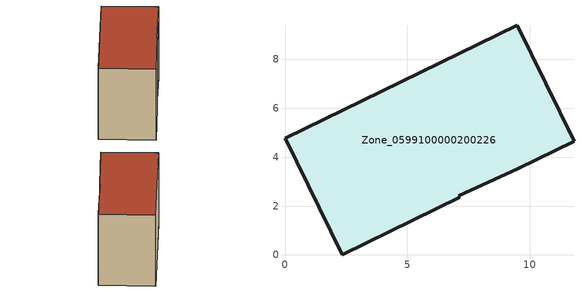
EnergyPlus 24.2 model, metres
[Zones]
Zone_0599100000200226
 floor ground (C_G): 9.51,3.52 7.11,2.43 7.15,2.36 2.34,0 0,4.77 9.49,9.4 11.82,4.65 z0
 wall outside (C_F): 9.51,3.52 11.82,4.65 9.49,9.4 0,4.77 2.34,0 7.15,2.36 7.11,2.43 9.51,3.52 z0:7.78
 roof outside (C_R): 7.11,2.43 9.51,3.52 11.82,4.65 9.49,9.4 0,4.77 2.34,0 7.15,2.36 z7.78
[BUILDING]
Pand.0599100000200226: North Axis=0; Terrain=City; Loads Convergence Tolerance Value=0.04; Temperature Convergence Tolerance Value=0.4; Solar Distribution=FullExterior; Maximum Number of Warmup Days=25; Minimum Number of Warmup Days=1
[Site:Location]
Rotterdam.The.Hague.AP_ZH_NLD Design_Conditions: Latitude=51.96; Longitude=4.45; Time Zone=1; Elevation=-4.5
[SITE:GROUNDTEMPERATURE:BUILDINGSURFACE]
18, 18, 18, 18, 18, 18, 18, 18, 18, 18, 18, 18
[MATERIAL] Thermal Absorptance=0.9; Solar Absorptance=0.7; Visible Absorptance=0.7
Name | Roughness | Thickness | Conductivity | Density | Specific Heat
G.TC.1975-1991 | MediumSmooth | 0.15 | 0.288461 | 540 | 1210
F.TC.1975-1991 | Rough | 0.3 | 0.230769 | 1920 | 840
R.TC.1975-1991 | MediumRough | 0.2 | 0.153846 | 1500 | 1000
[CONSTRUCTION]
C_G: G.TC.1975-1991
C_F: F.TC.1975-1991
C_R: R.TC.1975-1991
[ZONE]
Zone_0599100000200226: Type=1; Multiplier=1; Ceiling Height=Autocalculate; Volume=Autocalculate; Floor Area=autocalculate; Part of Total Floor Area=Yes
[ZONEINFILTRATION:DESIGNFLOWRATE]
Infil_Zone_0599100000200226: Zone or ZoneList or Space or SpaceList=Zone_0599100000200226; Schedule=AlwaysOn; Design Flow Rate Calculation Method=Flow/Area; Flow Rate per Floor Area=0.003; Constant Term Coefficient=1; Temperature Term Coefficient=0; Velocity Term Coefficient=0; Velocity Squared Term Coefficient=0
[HVACTEMPLATE:ZONE:IDEALLOADSAIRSYSTEM]
Zone_0599100000200226: Maximum Heating Supply Air Temperature=50; Minimum Cooling Supply Air Temperature=13; Maximum Heating Supply Air Humidity Ratio=0.0156; Minimum Cooling Supply Air Humidity Ratio=0.0077; Heating Limit=NoLimit; Cooling Limit=NoLimit; Dehumidification Control Type=ConstantSensibleHeatRatio; Cooling Sensible Heat Ratio=0.7; Dehumidification Setpoint=60; Humidification Control Type=None; Humidification Setpoint=30; Outdoor Air Method=None; Outdoor Air Flow Rate per Person=0.00944; Outdoor Air Flow Rate per Zone Floor Area=0; Outdoor Air Flow Rate per Zone=0; Demand Controlled Ventilation Type=None; Outdoor Air Economizer Type=NoEconomizer; Heat Recovery Type=None; Sensible Heat Recovery Effectiveness=0.7; Latent Heat Recovery Effectiveness=0.65
[ZONECONTROL:THERMOSTAT]
ThermostatControl_Zone_0599100000200226: Zone or ZoneList=Zone_0599100000200226; Control Type Schedule=DualSetpointControlType; Control 1=Thermostat_Zone_0599100000200226; Temperature Difference Between Cutout And Setpoint=0
[THERMOSTATSETPOINT:DUALSETPOINT]
Thermostat_Zone_0599100000200226: Heating Setpoint Temperature Schedule=HeatingSetpoint_Zone_0599100000200226; Cooling Setpoint Temperature Schedule=CoolingSetpoint_Zone_0599100000200226
[SCHEDULE:COMPACT]
HeatingSetpoint_Zone_0599100000200226: Through: 12/31, For: AllDays, Until: 24:00, 21
CoolingSetpoint_Zone_0599100000200226: Through: 12/31, For: AllDays, Until: 24:00, 24
DualSetpointControlType: Through: 12/31, For: AllDays, Until: 24:00, 4
AlwaysOn: Through: 12/31, For: AllDays, Until: 24:00, 1
